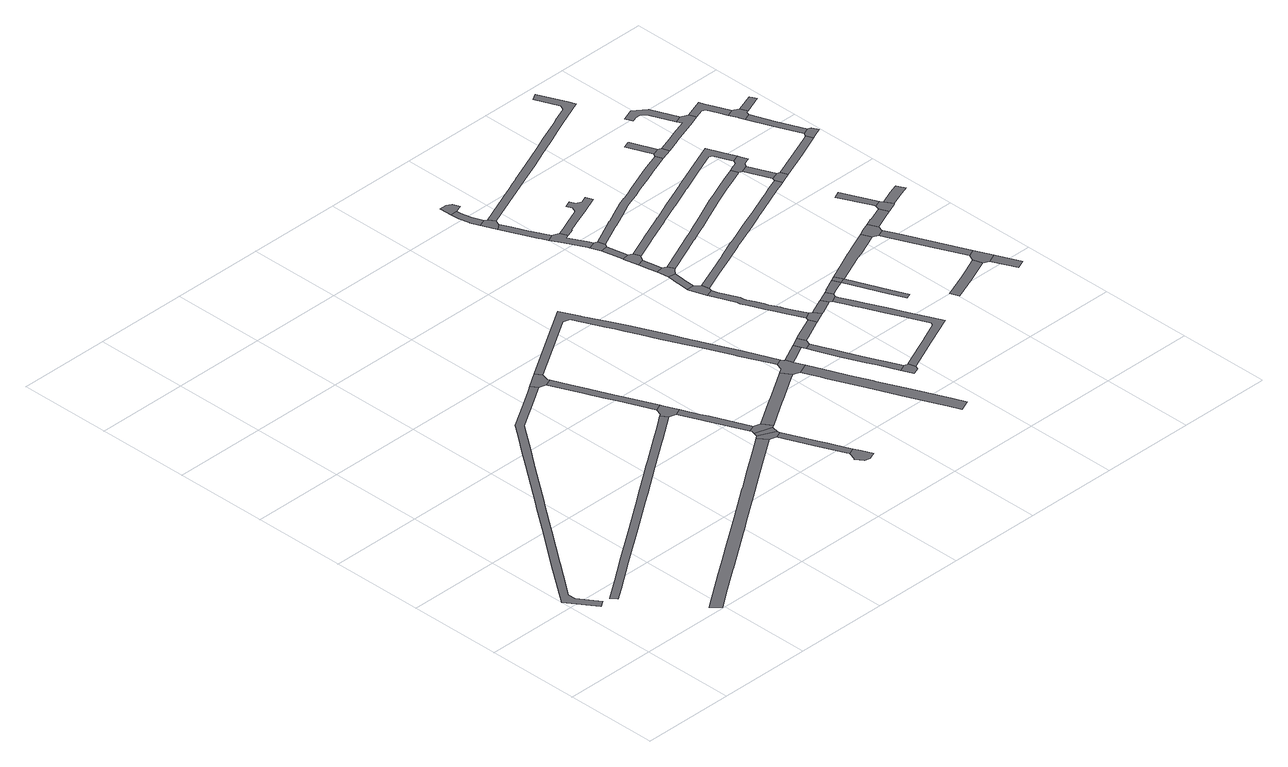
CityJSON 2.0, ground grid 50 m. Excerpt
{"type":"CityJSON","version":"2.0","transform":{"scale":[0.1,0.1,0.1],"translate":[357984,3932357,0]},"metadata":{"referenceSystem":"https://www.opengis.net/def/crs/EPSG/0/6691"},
"CityObjects":{
"road1":{"type":"Road","attributes":{"RoadStructureAttribute.sectionType":"1"},"geometry":[{"type":"MultiSurface","lod":"1","boundaries":[[[0,1,2,3,4,5,6,7,8,9,10,11,12,13,14,15,16,17,18,19,20,21,22,23,24,25,26,27,28,29,30,31,32]]]}]},
"road2":{"type":"Road","attributes":{"RoadStructureAttribute.sectionType":"1"},"geometry":[{"type":"MultiSurface","lod":"1","boundaries":[[[33,34,35,36,37,38,39,40,41,42,43,44,45,46,47,48,49,50,51,52,53,54,55,56,57]]]}]},
"road3":{"type":"Road","attributes":{"RoadStructureAttribute.sectionType":"1"},"geometry":[{"type":"MultiSurface","lod":"1","boundaries":[[[58,59,60,61,62,63,64,65,66,67,68,69,70,71,72,73,74,75,76,77,78,79,80,81,82,83]]]}]},
"road4":{"type":"Road","geometry":[{"type":"MultiSurface","lod":"1","boundaries":[[[84,85,86,32,31,87,88]]]}]},
"road5":{"type":"Road","attributes":{"RoadStructureAttribute.sectionType":"1"},"geometry":[{"type":"MultiSurface","lod":"1","boundaries":[[[87,89,90,91,92,93,94,95,96,97,98,99,100,101,102,88]]]}]},
"road6":{"type":"Road","geometry":[{"type":"MultiSurface","lod":"1","boundaries":[[[103,104,105,96,95,106,42,41,107]]]}]},
"road7":{"type":"Road","attributes":{"RoadStructureAttribute.sectionType":"1"},"geometry":[{"type":"MultiSurface","lod":"1","boundaries":[[[108,109,110,111,112,113,114,103,107]]]}]},
"road8":{"type":"Road","geometry":[{"type":"MultiSurface","lod":"1","boundaries":[[[115,70,69,116,117,118]]]}]},
"road9":{"type":"Road","attributes":{"RoadStructureAttribute.sectionType":"1"},"geometry":[{"type":"MultiSurface","lod":"1","boundaries":[[[119,120,115,118]]]}]},
"road10":{"type":"Road","geometry":[{"type":"MultiSurface","lod":"1","boundaries":[[[121,122,112,111,123,120,119]]]}]},
"road11":{"type":"Road","attributes":{"RoadStructureAttribute.sectionType":"1"},"geometry":[{"type":"MultiSurface","lod":"1","boundaries":[[[124,125,126,127,128,129,130,131,132,133,117,116]]]}]},
"road12":{"type":"Road","geometry":[{"type":"MultiSurface","lod":"1","boundaries":[[[134,135,136,129,128,137,138,139]]]}]},
"road13":{"type":"Road","attributes":{"RoadStructureAttribute.sectionType":"1"},"geometry":[{"type":"MultiSurface","lod":"1","boundaries":[[[140,141,142,122,121,143,144,145,146,147]]]}]},
"road14":{"type":"Road","attributes":{"RoadStructureAttribute.sectionType":"1"},"geometry":[{"type":"MultiSurface","lod":"1","boundaries":[[[148,149,150,151,152,153,154,155,156,157,158,159,160,161,162,163,86,85,164,165,166,167,168,169,170,171,172,173,174,175,176,177,178,179,180,181]]]}]},
"road15":{"type":"Road","geometry":[{"type":"MultiSurface","lod":"1","boundaries":[[[182,147,146,183,184,185,186,187,188,148,181]]]}]},
"road16":{"type":"Road","attributes":{"RoadStructureAttribute.sectionType":"1"},"geometry":[{"type":"MultiSurface","lod":"1","boundaries":[[[189,190,191,192,193,194,184,183,195,196,197,198,199,200,201,202,203,204]]]}]},
"road17":{"type":"Road","attributes":{"RoadStructureAttribute.sectionType":"1"},"geometry":[{"type":"MultiSurface","lod":"1","boundaries":[[[205,206,207,186,185]]]}]},
"road18":{"type":"Road","geometry":[{"type":"MultiSurface","lod":"1","boundaries":[[[208,209,210,211,207,206]]]}]},
"road19":{"type":"Road","attributes":{"RoadStructureAttribute.sectionType":"1"},"geometry":[{"type":"MultiSurface","lod":"1","boundaries":[[[212,213,214,215,216,217,218,209,208,219,220,221,222,223,224]]]}]},
"road20":{"type":"Road","geometry":[{"type":"MultiSurface","lod":"1","boundaries":[[[225,226,227,228,229,212,224]]]}]},
"road21":{"type":"Road","attributes":{"RoadStructureAttribute.sectionType":"1"},"geometry":[{"type":"MultiSurface","lod":"1","boundaries":[[[230,211,210,231,232,233,234]]]}]},
"road22":{"type":"Road","geometry":[{"type":"MultiSurface","lod":"1","boundaries":[[[235,236,237,238,239,240,241,242]]]}]},
"road23":{"type":"Road","attributes":{"RoadStructureAttribute.sectionType":"1"},"geometry":[{"type":"MultiSurface","lod":"1","boundaries":[[[243,244,245,246,247,248,249,250,251,252]]]}]},
"road24":{"type":"Road","geometry":[{"type":"MultiSurface","lod":"1","boundaries":[[[253,243,252,254,255,256,257,258,259]]]}]},
"road25":{"type":"Road","attributes":{"RoadStructureAttribute.sectionType":"1"},"geometry":[{"type":"MultiSurface","lod":"1","boundaries":[[[260,261,235,242,262,263,264,265]]]}]},
"road26":{"type":"Road","attributes":{"RoadStructureAttribute.sectionType":"1"},"geometry":[{"type":"MultiSurface","lod":"1","boundaries":[[[266,267,268,269,270,271,272,273,274,275,276,277,278,238,237,279,280,281,282,283,284,285,286,287,288]]]}]},
"road27":{"type":"Road","attributes":{"RoadStructureAttribute.sectionType":"1"},"geometry":[{"type":"MultiSurface","lod":"1","boundaries":[[[289,290,291,292,293,294,295,296,257,256]]]}]},
"road28":{"type":"Road","geometry":[{"type":"MultiSurface","lod":"1","boundaries":[[[297,298,299,247,246,300,301]]]}]},
"road29":{"type":"Road","geometry":[{"type":"MultiSurface","lod":"1","boundaries":[[[233,302,303,304,305,266,288,234]]]}]},
"road30":{"type":"Road","attributes":{"RoadStructureAttribute.sectionType":"1"},"geometry":[{"type":"MultiSurface","lod":"1","boundaries":[[[306,307,308,309,310,311]]]}]},
"road31":{"type":"Road","geometry":[{"type":"MultiSurface","lod":"1","boundaries":[[[310,265,264,312,313,314,311]]]}]},
"road32":{"type":"Road","geometry":[{"type":"MultiSurface","lod":"1","boundaries":[[[315,292,291,316,317,318,319,320,321,322]]]}]},
"road33":{"type":"Road","attributes":{"RoadStructureAttribute.sectionType":"1"},"geometry":[{"type":"MultiSurface","lod":"1","boundaries":[[[323,324,325,326,327]]]}]},
"road34":{"type":"Road","geometry":[{"type":"MultiSurface","lod":"1","boundaries":[[[328,327,326,329,308,307,330,331]]]}]},
"road35":{"type":"Road","geometry":[{"type":"MultiSurface","lod":"1","boundaries":[[[325,324,332,333,319,318]]]}]},
"road36":{"type":"Road","attributes":{"RoadStructureAttribute.sectionType":"1"},"geometry":[{"type":"MultiSurface","lod":"1","boundaries":[[[334,335,336,337,305,304,338,339,340]]]}]},
"road37":{"type":"Road","attributes":{"RoadStructureAttribute.sectionType":"1"},"geometry":[{"type":"MultiSurface","lod":"1","boundaries":[[[341,342,343,344,345,346,347,348,349,350,351,352,353,354,355,356,357,358,359,360,361,362,363,228,227]]]}]},
"road38":{"type":"Road","geometry":[{"type":"MultiSurface","lod":"1","boundaries":[[[339,364,351,350,365,366,340]]]}]},
"road39":{"type":"Road","attributes":{"RoadStructureAttribute.sectionType":"1"},"geometry":[{"type":"MultiSurface","lod":"1","boundaries":[[[367,368,369,370,371,372,373,374,375,376,377,378,379,380,381,315,322]]]}]},
"road40":{"type":"Road","attributes":{"RoadStructureAttribute.sectionType":"1"},"geometry":[{"type":"MultiSurface","lod":"1","boundaries":[[[382,383,384,385,386,366,365,387,388,382,389,390,391,392,393]]]}]},
"road41":{"type":"Road","geometry":[{"type":"MultiSurface","lod":"1","boundaries":[[[383,382,393,394]]]}]},
"road42":{"type":"Road","attributes":{"RoadStructureAttribute.sectionType":"1"},"geometry":[{"type":"MultiSurface","lod":"1","boundaries":[[[395,396,397,398,399,400,401,402,403,404,405,406,333,332,407,408,409,410,411,412,413,414,415,416,417,418,419]]]}]},
"road43":{"type":"Road","attributes":{"RoadStructureAttribute.sectionType":"1"},"geometry":[{"type":"MultiSurface","lod":"1","boundaries":[[[420,421,422,423,424,425,426,427,428,429,430,431,432,433,434,435,240,239,436,437,438,439,440,441,442,443,444,445,446,447,448,449,450,451]]]}]},
"road44":{"type":"Road","attributes":{"RoadStructureAttribute.sectionType":"1"},"geometry":[{"type":"MultiSurface","lod":"1","boundaries":[[[452,453,454,455,456,457,458,459,460,461,462,463,464,465,466,314,313,467,468,469,470,471,472,473,474,475,476,477,478,479,480,481,482,483,484]]]}]},
"road45":{"type":"Road","attributes":{"RoadStructureAttribute.sectionType":"1"},"geometry":[{"type":"MultiSurface","lod":"1","boundaries":[[[485,486,487,488,489,490,491,492,394,393]]]}]},
"road46":{"type":"Road","attributes":{"RoadStructureAttribute.sectionType":"1"},"geometry":[{"type":"MultiSurface","lod":"1","boundaries":[[[493,494,495,496,497,498,499,500,501,502,503,504,505,506,507,508,509,510,511,512,513,514,515,516,517,518,519,520,521,522,523,253,259]]]}]},
"road47":{"type":"Road","attributes":{"RoadStructureAttribute.sectionType":"1"},"geometry":[{"type":"MultiSurface","lod":"1","boundaries":[[[524,525,526,527,528,529,530,531,532,533,534,535,536,537,538,539,540,541,542,543,544,545,546,547,548,549,550,551,552,553,554,328,331]]]}]},
"road48":{"type":"Road","attributes":{"RoadStructureAttribute.sectionType":"1"},"geometry":[{"type":"MultiSurface","lod":"1","boundaries":[[[555,556,557,558,559,560,561,562]]]}]},
"road49":{"type":"Road","geometry":[{"type":"MultiSurface","lod":"1","boundaries":[[[563,564,565,566,567,568,569,488,487,570]]]}]},
"road50":{"type":"Road","attributes":{"RoadStructureAttribute.sectionType":"1"},"geometry":[{"type":"MultiSurface","lod":"1","boundaries":[[[571,572,573,574,575,576,577,563,570]]]}]},
"road51":{"type":"Road","geometry":[{"type":"MultiSurface","lod":"1","boundaries":[[[578,575,574,562,561,579]]]}]},
"road52":{"type":"Road","attributes":{"RoadStructureAttribute.sectionType":"1"},"geometry":[{"type":"MultiSurface","lod":"1","boundaries":[[[580,581,578,579]]]}]},
"road53":{"type":"Road","attributes":{"RoadStructureAttribute.sectionType":"1"},"geometry":[{"type":"MultiSurface","lod":"1","boundaries":[[[582,583,584,585,586,587]]]}]},
"road54":{"type":"Road","geometry":[{"type":"MultiSurface","lod":"1","boundaries":[[[586,395,419,588,589,587]]]}]},
"road55":{"type":"Road","attributes":{"RoadStructureAttribute.sectionType":"1"},"geometry":[{"type":"MultiSurface","lod":"1","boundaries":[[[567,590,591,592,593,594,595,568]]]}]},
"road56":{"type":"Road","attributes":{"RoadStructureAttribute.sectionType":"1"},"geometry":[{"type":"MultiSurface","lod":"1","boundaries":[[[596,597,598,599]]]}]},
"road57":{"type":"Road","geometry":[{"type":"MultiSurface","lod":"1","boundaries":[[[598,420,451,600,601,599]]]}]},
"road58":{"type":"Road","geometry":[{"type":"MultiSurface","lod":"1","boundaries":[[[597,596,602,603,604,540,539,605,606,452,484]]]}]},
"road59":{"type":"Road","attributes":{"RoadStructureAttribute.sectionType":"1"},"geometry":[{"type":"MultiSurface","lod":"1","boundaries":[[[607,608,609,610,611]]]}]},
"road60":{"type":"Road","geometry":[{"type":"MultiSurface","lod":"1","boundaries":[[[592,591,612,613,614,615,607,611]]]}]},
"road61":{"type":"Road","geometry":[{"type":"MultiSurface","lod":"1","boundaries":[[[616,617,618,619,620,621,589,588,622,623,624,625,626,627]]]}]},
"road62":{"type":"Road","attributes":{"RoadStructureAttribute.sectionType":"1"},"geometry":[{"type":"MultiSurface","lod":"1","boundaries":[[[628,629,615,614,630,631,632]]]}]},
"road63":{"type":"Road","attributes":{"RoadStructureAttribute.sectionType":"1"},"geometry":[{"type":"MultiSurface","lod":"1","boundaries":[[[617,633,634,635,636,637,638,639,640,618]]]}]},
"road64":{"type":"Road","attributes":{"RoadStructureAttribute.sectionType":"1"},"geometry":[{"type":"MultiSurface","lod":"1","boundaries":[[[641,642,601,600,643,644,645,646,647]]]}]},
"road65":{"type":"Road","attributes":{"RoadStructureAttribute.sectionType":"1"},"geometry":[{"type":"MultiSurface","lod":"1","boundaries":[[[648,649,650,616,627,651,652,653,654,655]]]}]},
"road66":{"type":"Road","geometry":[{"type":"MultiSurface","lod":"1","boundaries":[[[655,654,656,657,658,659,660,661,662]]]}]},
"road67":{"type":"Road","attributes":{"RoadStructureAttribute.sectionType":"1"},"geometry":[{"type":"MultiSurface","lod":"1","boundaries":[[[663,664,659,658,665,666]]]}]},
"road68":{"type":"Road","geometry":[{"type":"MultiSurface","lod":"1","boundaries":[[[646,667,668,669,663,666,647]]]}]},
"road69":{"type":"Road","geometry":[{"type":"MultiSurface","lod":"1","boundaries":[[[661,670,671,672,662]]]}]}
},
"vertices":[
[1085,1836,0],[991,1776,0],[852,1688,0],[845,1679,0],[793,1610,0],[730,1527,0],[660,1433,0],[478,1191,0],[464,1173,0],[357,1031,0],[184,801,0],[4,559,0],[108,407,0],[141,431,0],[66,536,0],[65,577,0],[161,703,0],[216,777,0],[223,785,0],[371,983,0],[414,1041,0],[507,1163,0],[510,1168,0],[680,1394,0],[691,1408,0],[763,1504,0],[842,1609,0],[877,1656,0],[916,1681,0],[1021,1747,0],[1085,1788,0],[1142,1824,0],[1120,1858,0],
[269,438,0],[442,561,0],[658,714,0],[837,841,0],[890,878,0],[1063,1002,0],[1224,1116,0],[1245,1130,0],[1393,1236,0],[1369,1269,0],[1298,1218,0],[1221,1163,0],[1075,1060,0],[1037,1033,0],[971,986,0],[867,912,0],[842,894,0],[825,882,0],[636,747,0],[419,594,0],[379,565,0],[345,541,0],[293,504,0],[180,424,0],[203,391,0],
[585,73,0],[734,178,0],[740,183,0],[881,283,0],[976,350,0],[1018,379,0],[1038,394,0],[1156,478,0],[1212,518,0],[1331,602,0],[1426,669,0],[1586,783,0],[1551,831,0],[1467,771,0],[1318,665,0],[1238,608,0],[1214,591,0],[1032,463,0],[1008,446,0],[941,399,0],[838,326,0],[756,267,0],[698,226,0],[665,203,0],[447,48,0],[490,5,0],
[1213,1839,0],[1224,1877,0],[1203,1911,0],[1180,1813,0],[1217,1828,0],
[1219,1721,0],[1254,1640,0],[1269,1604,0],[1286,1564,0],[1290,1554,0],[1319,1487,0],[1393,1313,0],[1430,1329,0],[1356,1503,0],[1350,1516,0],[1313,1603,0],[1313,1604,0],[1289,1659,0],[1258,1732,0],
[1467,1242,0],[1462,1253,0],[1436,1314,0],[1380,1276,0],[1430,1226,0],
[1474,1125,0],[1475,1121,0],[1486,1095,0],[1573,893,0],[1610,908,0],[1524,1110,0],[1507,1148,0],
[1567,842,0],[1624,772,0],[1661,788,0],[1656,800,0],
[1667,837,0],[1573,864,0],
[1680,846,0],[1648,896,0],[1577,881,0],
[1695,605,0],[1698,598,0],[1708,576,0],[1759,455,0],[1765,442,0],[1802,458,0],[1797,470,0],[1768,537,0],[1753,573,0],[1733,619,0],
[1805,348,0],[1842,364,0],[1817,422,0],[1754,401,0],[1747,395,0],[1776,355,0],
[1949,1087,0],[1819,1005,0],[1816,1003,0],[1843,949,0],[1848,952,0],[1998,1047,0],[2027,1065,0],[1995,1116,0],
[2072,1188,0],[2000,1358,0],[1992,1378,0],[1928,1525,0],[1912,1563,0],[1897,1597,0],[1848,1710,0],[1817,1781,0],[1782,1862,0],[1767,1895,0],[1757,1917,0],[1736,1961,0],[1681,2076,0],[1678,2082,0],[1630,2182,0],[1458,2073,0],[1468,2032,0],[1588,2108,0],[1626,2097,0],[1643,2058,0],[1653,2036,0],[1698,1933,0],[1715,1896,0],[1723,1877,0],[1734,1851,0],[1764,1785,0],[1805,1691,0],[1843,1605,0],[1847,1597,0],[1887,1507,0],[1949,1367,0],[1960,1341,0],[2027,1190,0],[2035,1172,0],
[2024,1134,0],[2064,1053,0],[2121,1077,0],[2099,1130,0],[2085,1170,0],[2080,1168,0],[2078,1173,0],
[2406,409,0],[2324,600,0],[2257,757,0],[2251,770,0],[2206,876,0],[2170,961,0],[2104,960,0],[2113,937,0],[2195,746,0],[2207,715,0],[2256,600,0],[2286,530,0],[2321,448,0],[2348,384,0],[2375,320,0],[2433,344,0],
[2142,1152,0],[2208,1186,0],[2194,1226,0],
[2217,1165,0],[2254,1181,0],[2265,1210,0],[2245,1251,0],
[2435,752,0],[2395,844,0],[2385,867,0],[2351,948,0],[2318,1025,0],[2295,1080,0],[2286,1104,0],[2235,1121,0],[2280,1010,0],[2332,889,0],[2353,840,0],[2358,830,0],[2397,736,0],
[2424,673,0],[2462,689,0],[2469,708,0],[2458,747,0],[2453,745,0],
[2259,1258,0],[2286,1220,0],[2392,1271,0],[2402,1276,0],[2386,1318,0],
[2172,1881,0],[2171,1874,0],[2202,1783,0],[2241,1797,0],[2248,1815,0],[2239,1855,0],[2215,1872,0],[2212,1880,0],
[1906,2925,0],[1884,2982,0],[1871,3040,0],[1871,3065,0],[1834,3063,0],[1836,3020,0],[1837,3016,0],[1848,2962,0],[1849,2959,0],[1869,2911,0],
[1924,2917,0],[1877,2890,0],[1876,2889,0],[1899,2831,0],[1932,2854,0],[1942,2881,0],[1943,2882,0],
[2175,1950,0],[2174,1936,0],[2214,1940,0],[2216,1959,0],[2221,2006,0],[2181,2011,0],
[2426,1352,0],[2409,1389,0],[2388,1435,0],[2374,1466,0],[2368,1480,0],[2344,1531,0],[2335,1552,0],[2318,1592,0],[2301,1631,0],[2295,1644,0],[2294,1662,0],[2259,1747,0],[2251,1767,0],[2214,1751,0],[2214,1750,0],[2258,1645,0],[2258,1627,0],[2274,1592,0],[2307,1515,0],[2308,1514,0],[2329,1469,0],[2351,1419,0],[2390,1334,0],
[1982,2649,0],[1990,2633,0],[2004,2605,0],[2040,2622,0],[2018,2667,0],[2014,2676,0],[1992,2724,0],[1957,2800,0],
[1872,3132,0],[1831,3131,0],[1834,3065,0],[1911,3083,0],[1896,3119,0],
[2462,1304,0],[2465,1305,0],[2467,1306,0],[2442,1344,0],
[2202,2130,0],[2191,2187,0],[2153,2176,0],[2165,2112,0],[2172,2075,0],[2211,2084,0],
[2239,2030,0],[2249,2035,0],[2233,2072,0],
[2077,2607,0],[2037,2540,0],[2090,2436,0],[2093,2429,0],[2131,2443,0],[2117,2474,0],[2072,2559,0],[2093,2567,0],
[2172,2281,0],[2152,2379,0],[2113,2374,0],[2137,2258,0],[2175,2267,0],
[2197,2254,0],[2137,2255,0],[2205,2214,0],[2212,2217,0],
[2161,2397,0],[2150,2436,0],
[2531,1384,0],[2467,1356,0],[2465,1355,0],[2463,1354,0],[2477,1311,0],[2554,1346,0],[2535,1386,0],
[2595,765,0],[2655,792,0],[2821,867,0],[2785,949,0],[2747,1035,0],[2706,1130,0],[2662,1229,0],[2645,1266,0],[2610,1344,0],[2604,1357,0],[2568,1340,0],[2601,1266,0],[2608,1249,0],[2626,1212,0],[2673,1105,0],[2710,1019,0],[2733,969,0],[2763,899,0],[2757,882,0],[2647,832,0],[2638,828,0],[2592,807,0],[2460,748,0],
[2568,1341,0],[2613,1378,0],[2595,1414,0],
[2133,2583,0],[2131,2586,0],[2182,2606,0],[2279,2646,0],[2375,2685,0],[2360,2722,0],[2328,2709,0],[2299,2721,0],[2287,2751,0],[2262,2741,0],[2250,2736,0],[2262,2706,0],[2250,2677,0],[2160,2640,0],[2112,2620,0],
[2704,1416,0],[2684,1459,0],[2620,1429,0],[2616,1427,0],[2618,1425,0],[2614,1378,0],[2640,1389,0],[2793,1197,0],[2827,1114,0],[2854,1126,0],[2818,1216,0],[2732,1427,0],
[2711,1471,0],
[2818,2721,0],[2732,2691,0],[2710,2682,0],[2561,2622,0],[2519,2605,0],[2482,2591,0],[2480,2591,0],[2434,2574,0],[2365,2540,0],[2304,2510,0],[2303,2510,0],[2261,2490,0],[2284,2456,0],[2312,2470,0],[2320,2474,0],[2383,2504,0],[2450,2537,0],[2479,2548,0],[2481,2549,0],[2533,2568,0],[2586,2589,0],[2664,2620,0],[2715,2641,0],[2747,2653,0],[2832,2683,0],
[3064,2198,0],[3000,2172,0],[2962,2156,0],[2921,2139,0],[2833,2103,0],[2795,2087,0],[2742,2066,0],[2701,2049,0],[2632,2020,0],[2575,1997,0],[2574,1997,0],[2474,1954,0],[2472,1953,0],[2357,1904,0],[2340,1897,0],[2331,1893,0],[2352,1859,0],[2355,1860,0],[2362,1863,0],[2472,1909,0],[2474,1910,0],[2570,1951,0],[2574,1953,0],[2590,1960,0],[2606,1966,0],[2733,2018,0],[2804,2048,0],[2810,2050,0],[2866,2073,0],[3015,2135,0],[3056,2151,0],[3079,2161,0],
[2981,2398,0],[2916,2371,0],[2841,2340,0],[2783,2316,0],[2779,2314,0],[2753,2304,0],[2747,2302,0],[2615,2240,0],[2520,2197,0],[2514,2194,0],[2493,2185,0],[2477,2178,0],[2475,2177,0],[2374,2133,0],[2343,2119,0],[2278,2047,0],[2344,2076,0],[2390,2096,0],[2474,2133,0],[2476,2134,0],[2512,2150,0],[2524,2155,0],[2536,2160,0],[2577,2179,0],[2632,2204,0],[2756,2261,0],[2763,2265,0],[2798,2279,0],[2855,2303,0],[2856,2303,0],[2931,2334,0],[2988,2358,0],[2996,2361,0],
[2895,1500,0],[2927,1509,0],[3059,1567,0],[3036,1620,0],[2954,1584,0],[2888,1554,0],[2886,1553,0],[2810,1517,0],
[2137,2963,0],[2166,2975,0],[2215,2996,0],[2254,3012,0],[2267,3018,0],[2378,3064,0],[2486,3110,0],[2488,3111,0],[2575,3148,0],[2649,3180,0],[2707,3205,0],[2859,3269,0],[2861,3271,0],[2847,3304,0],[2781,3456,0],[2747,3435,0],[2800,3311,0],[2798,3305,0],[2789,3283,0],[2703,3247,0],[2683,3238,0],[2644,3221,0],[2559,3185,0],[2488,3155,0],[2486,3154,0],[2363,3101,0],[2242,3051,0],[2239,3049,0],[2207,3036,0],[2155,3014,0],[2150,3012,0],
[2330,2267,0],[2335,2269,0],[2475,2329,0],[2477,2330,0],[2479,2330,0],[2594,2379,0],[2602,2382,0],[2706,2427,0],[2726,2435,0],[2732,2438,0],[2740,2441,0],[2868,2495,0],[2986,2544,0],[3005,2536,0],[3031,2472,0],[3045,2440,0],[3082,2455,0],[3069,2486,0],[3021,2602,0],[2853,2532,0],[2734,2482,0],[2720,2476,0],[2716,2474,0],[2682,2460,0],[2586,2419,0],[2503,2384,0],[2479,2374,0],[2477,2373,0],[2459,2366,0],[2332,2311,0],[2314,2304,0],
[3167,1075,0],[3120,1055,0],[2988,1000,0],[3007,954,0],[3139,1009,0],[3207,1037,0],[3267,1062,0],[3251,1110,0],
[3129,1572,0],[3127,1577,0],[3129,1582,0],[3134,1594,0],[3136,1602,0],[3113,1654,0],[3064,1633,0],[3088,1555,0],
[3101,1524,0],[3131,1456,0],[3202,1292,0],[3266,1146,0],[3306,1164,0],[3167,1483,0],[3143,1539,0],
[3346,1070,0],[3298,1050,0],
[3355,919,0],[3403,940,0],
[2812,2883,0],[2810,2887,0],[2773,2873,0],[2783,2846,0],[2826,2740,0],[2864,2752,0],
[2896,2706,0],[2883,2744,0],
[3195,1628,0],[3257,1654,0],[3236,1700,0],[3154,1666,0],[3151,1671,0],[3148,1669,0],
[3052,2369,0],[3015,2353,0],[3071,2216,0],[3109,2230,0],
[3143,2187,0],[3128,2224,0],
[3060,2387,0],[3102,2404,0],[3087,2442,0],[3037,2421,0],[2994,2404,0],
[3282,1743,0],[3200,1924,0],[3164,1907,0],[3239,1743,0],[3246,1727,0],
[3262,1656,0],[3313,1677,0],[3318,1679,0],[3292,1723,0],
[3159,2841,0],[3121,2858,0],[3082,2842,0],[3093,2817,0],[3006,2787,0],[2959,2771,0],[2972,2733,0],[2974,2734,0],[3030,2753,0],[3106,2779,0],[3107,2779,0],[3173,2804,0],
[3423,1773,0],[3368,1754,0],[3377,1704,0],[3397,1711,0],[3446,1728,0],
[3061,3002,0],[2996,3053,0],[2930,3028,0],[2946,2988,0],[2977,3000,0],[2998,2998,0],[3026,2976,0],[3030,2967,0],
[3384,2329,0],[3316,2301,0],[3296,2250,0],[3330,2264,0],[3413,2300,0],[3430,2307,0],[3416,2343,0],
[3286,2813,0],[3273,2844,0],[3260,2878,0],[3224,2823,0],[3242,2814,0],[3266,2755,0],[3284,2710,0],[3321,2725,0],
[3302,2666,0],[3304,2660,0],[3315,2633,0],[3352,2648,0],[3360,2667,0],[3372,2671,0],[3358,2709,0],
[3460,2378,0],[3401,2524,0],[3364,2510,0],[3424,2361,0],
[3434,2309,0],[3495,2336,0],[3479,2371,0],
[3471,2708,0],[3461,2731,0],[3455,2745,0]
]}
